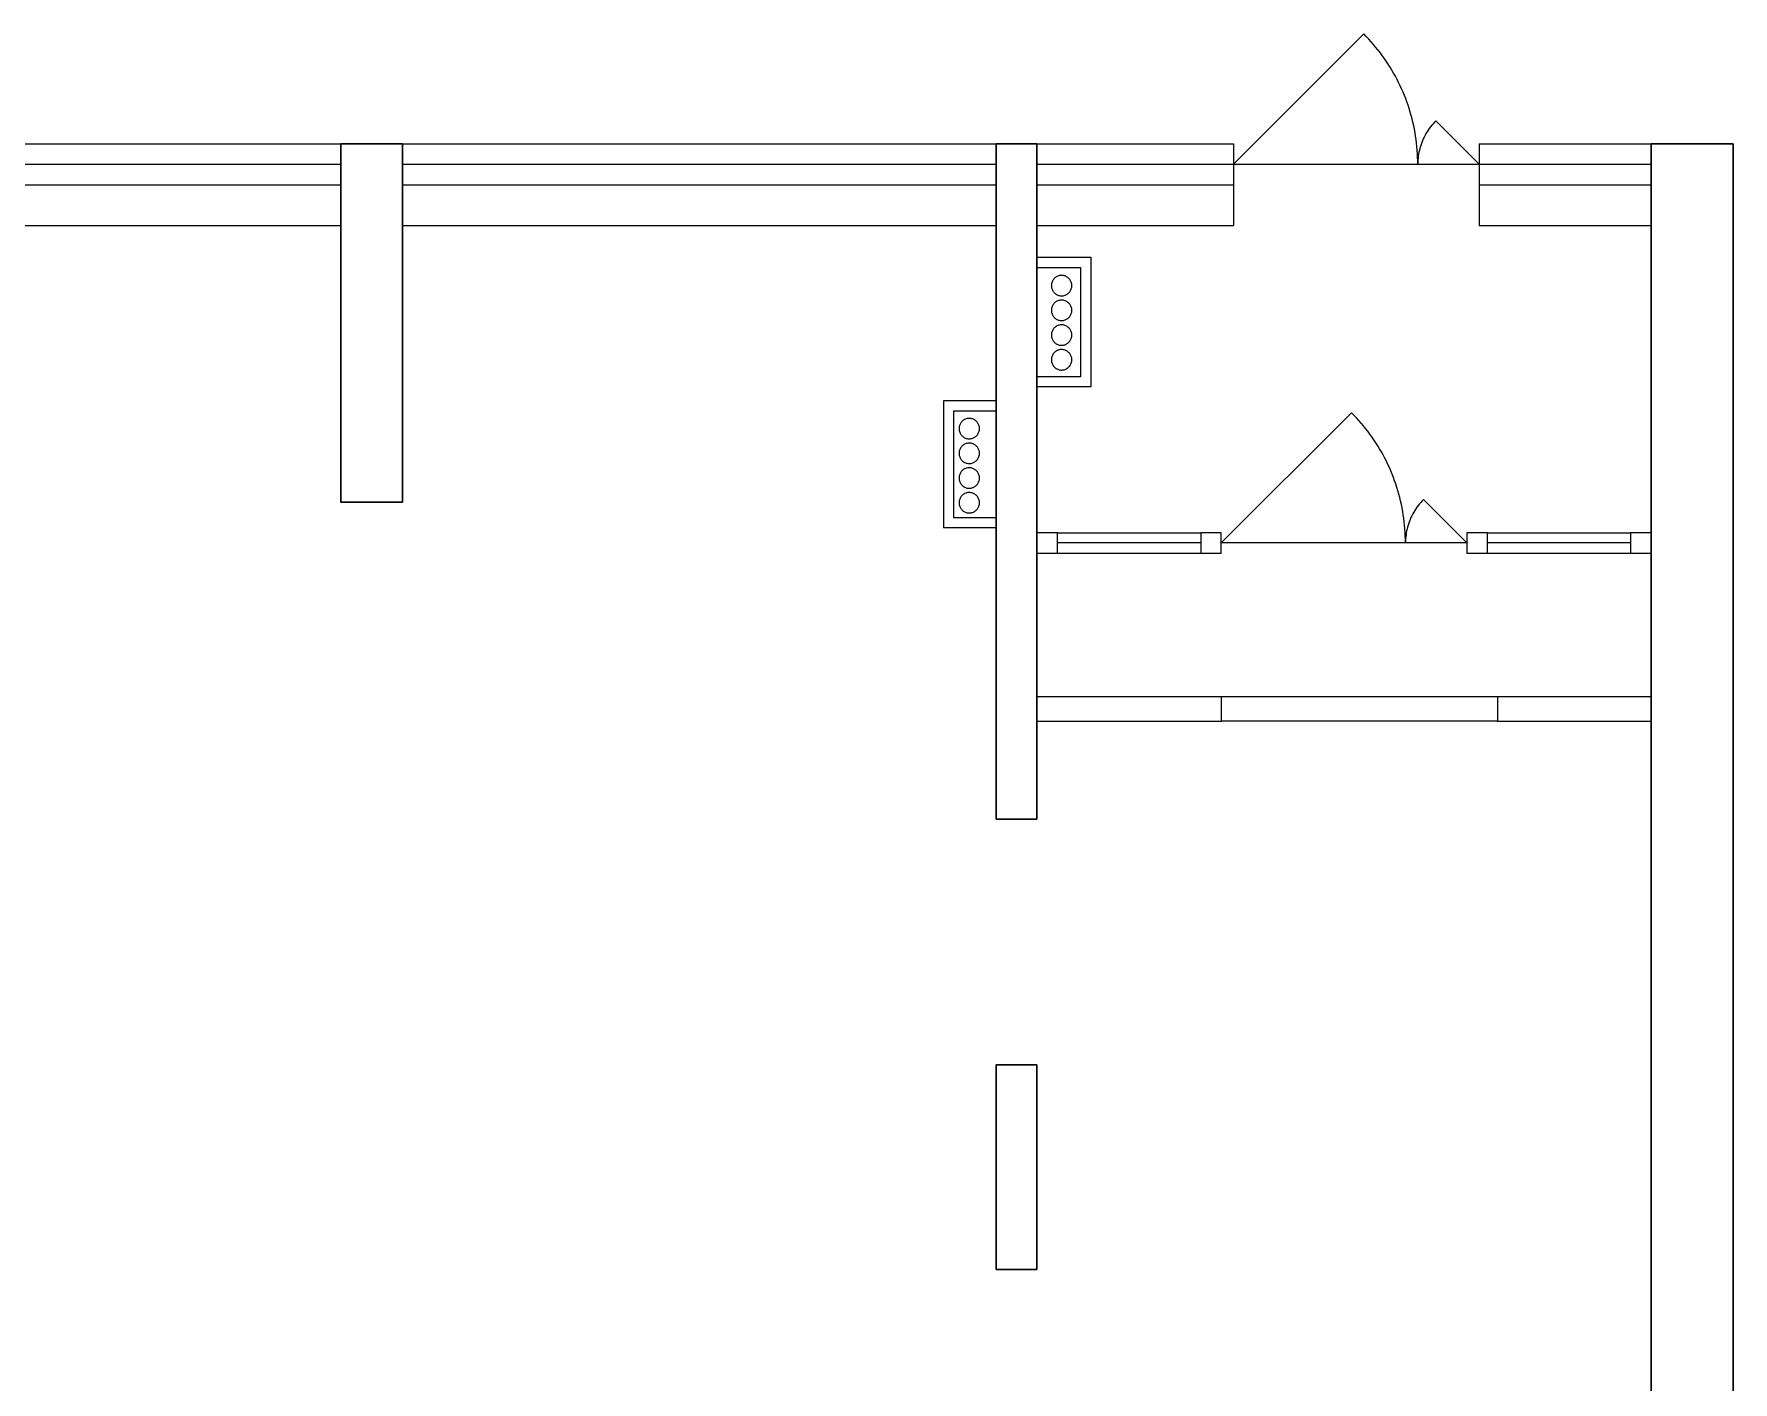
# Model space of a CAD drawing. Header units: metres. Extents: x 5 to 22.1, y 4.6 to 26.2.
# Drawn here: x 13.79 to 22.09, y 19.58 to 26.17 of the extents above; entities that cross this region are included whole.
import ezdxf

# ---------------------------------------------------------------- set-up
doc = ezdxf.new("R2010")
doc.units = ezdxf.units.M
doc.header["$MEASUREMENT"] = 0
doc.linetypes.add('DGN Style 3', pattern=[10.117817, 7.227012, -2.890805])

msp = doc.modelspace()

# ---------------------------------------------------------------- linework, layer by layer
at = {"linetype": 'Continuous', "lineweight": 0}
for p, q in [((19.6516, 25.5322), (20.288, 26.1686)), ((20.3001, 26.1563), (20.288, 26.1686)), ((20.3119, 26.1438), (20.3001, 26.1563)), ((20.3235, 26.131), (20.3119, 26.1438)), ((20.3349, 26.118), (20.3235, 26.131)), ((20.3459, 26.1048), (20.3349, 26.118)), ((20.3568, 26.0914), (20.3459, 26.1048)), ((20.3674, 26.0778), (20.3568, 26.0914)), ((20.3777, 26.064), (20.3674, 26.0778)), ((20.3877, 26.05), (20.3777, 26.064)), ((20.3975, 26.0358), (20.3877, 26.05)), ((20.407, 26.0214), (20.3975, 26.0358)), ((20.4163, 26.0069), (20.407, 26.0214)), ((20.4252, 25.9921), (20.4163, 26.0069)), ((20.4339, 25.9772), (20.4252, 25.9921)), ((20.4423, 25.9622), (20.4339, 25.9772)), ((20.4504, 25.9469), (20.4423, 25.9622)), ((20.4582, 25.9316), (20.4504, 25.9469)), ((20.4657, 25.916), (20.4582, 25.9316)), ((20.4729, 25.9004), (20.4657, 25.916)), ((20.4798, 25.8846), (20.4729, 25.9004)), ((20.4864, 25.8687), (20.4798, 25.8846)), ((20.4927, 25.8526), (20.4864, 25.8687)), ((20.4986, 25.8364), (20.4927, 25.8526)), ((20.5043, 25.8202), (20.4986, 25.8364)), ((20.5097, 25.8038), (20.5043, 25.8202)), ((20.5147, 25.7873), (20.5097, 25.8038)), ((20.5194, 25.7707), (20.5147, 25.7873)), ((20.5238, 25.754), (20.5194, 25.7707)), ((20.5279, 25.7373), (20.5238, 25.754)), ((20.5317, 25.7205), (20.5279, 25.7373)), ((20.6261, 25.73), (20.6197, 25.7225)), ((20.6327, 25.7373), (20.6261, 25.73)), ((20.6395, 25.7444), (20.6327, 25.7373)), ((20.6395, 25.7444), (20.8516, 25.5322)), ((20.5351, 25.7036), (20.5317, 25.7205)), ((20.5383, 25.6866), (20.5351, 25.7036)), ((20.5411, 25.6696), (20.5383, 25.6866)), ((20.5435, 25.6525), (20.5411, 25.6696)), ((20.5457, 25.6354), (20.5435, 25.6525)), ((20.5744, 25.647), (20.5708, 25.6379)), ((20.5784, 25.656), (20.5744, 25.647)), ((20.5825, 25.6649), (20.5784, 25.656)), ((20.587, 25.6736), (20.5825, 25.6649)), ((20.5918, 25.6822), (20.587, 25.6736)), ((20.5968, 25.6906), (20.5918, 25.6822)), ((20.6022, 25.6989), (20.5968, 25.6906)), ((20.6078, 25.707), (20.6022, 25.6989)), ((20.6136, 25.7148), (20.6078, 25.707)), ((20.6197, 25.7225), (20.6136, 25.7148)), ((20.5475, 25.6183), (20.5457, 25.6354)), ((20.549, 25.6011), (20.5475, 25.6183)), ((20.5501, 25.5839), (20.549, 25.6011)), ((20.5509, 25.5667), (20.5501, 25.5839)), ((20.5514, 25.5495), (20.5509, 25.5667)), ((20.5542, 25.5714), (20.5531, 25.5616)), ((20.5556, 25.5811), (20.5542, 25.5714)), ((20.5574, 25.5907), (20.5556, 25.5811)), ((20.5594, 25.6003), (20.5574, 25.5907)), ((20.5618, 25.6099), (20.5594, 25.6003)), ((20.5645, 25.6193), (20.5618, 25.6099)), ((20.5675, 25.6287), (20.5645, 25.6193)), ((20.5708, 25.6379), (20.5675, 25.6287)), ((12.2916, 25.5322), (15.2916, 25.5322)), ((15.5916, 25.5322), (18.4916, 25.5322)), ((18.6916, 25.5322), (19.6516, 25.5322)), ((19.6516, 25.5322), (20.8516, 25.5322)), ((20.5516, 25.5322), (20.5514, 25.5495)), ((20.5518, 25.542), (20.5516, 25.5322)), ((20.5523, 25.5518), (20.5518, 25.542)), ((20.5531, 25.5616), (20.5523, 25.5518)), ((20.8516, 25.5322), (21.6916, 25.5322)), ((12.2916, 25.4322), (15.2916, 25.4322)), ((15.5916, 25.4322), (18.4916, 25.4322)), ((18.6916, 25.4322), (19.6516, 25.4322)), ((20.8516, 25.4322), (21.6916, 25.4322)), ((18.6916, 25.0284), (18.9041, 25.0284)), ((18.9041, 25.0284), (18.9041, 24.4943)), ((18.9041, 24.4943), (18.6916, 24.4943)), ((18.4916, 24.3265), (18.2845, 24.3265)), ((18.2845, 24.3265), (18.2845, 23.8073)), ((19.5916, 23.6822), (20.228, 24.3186)), ((20.2401, 24.3063), (20.228, 24.3186)), ((20.2519, 24.2938), (20.2401, 24.3063)), ((20.2635, 24.281), (20.2519, 24.2938)), ((20.2749, 24.268), (20.2635, 24.281)), ((20.2859, 24.2548), (20.2749, 24.268)), ((20.2968, 24.2414), (20.2859, 24.2548)), ((20.3074, 24.2278), (20.2968, 24.2414)), ((20.3177, 24.214), (20.3074, 24.2278)), ((20.3277, 24.2), (20.3177, 24.214)), ((20.3375, 24.1858), (20.3277, 24.2)), ((20.347, 24.1714), (20.3375, 24.1858)), ((20.3563, 24.1569), (20.347, 24.1714)), ((20.3652, 24.1421), (20.3563, 24.1569)), ((20.3739, 24.1272), (20.3652, 24.1421)), ((20.3823, 24.1122), (20.3739, 24.1272)), ((20.3904, 24.0969), (20.3823, 24.1122)), ((20.3982, 24.0816), (20.3904, 24.0969)), ((20.4057, 24.066), (20.3982, 24.0816)), ((20.4129, 24.0504), (20.4057, 24.066)), ((20.4198, 24.0346), (20.4129, 24.0504)), ((20.4264, 24.0187), (20.4198, 24.0346)), ((20.4327, 24.0026), (20.4264, 24.0187)), ((20.4386, 23.9864), (20.4327, 24.0026)), ((20.4443, 23.9702), (20.4386, 23.9864)), ((20.4497, 23.9538), (20.4443, 23.9702)), ((20.4547, 23.9373), (20.4497, 23.9538)), ((20.4594, 23.9207), (20.4547, 23.9373)), ((20.4638, 23.904), (20.4594, 23.9207)), ((20.4679, 23.8873), (20.4638, 23.904)), ((20.4717, 23.8705), (20.4679, 23.8873)), ((20.4751, 23.8536), (20.4717, 23.8705)), ((20.4783, 23.8366), (20.4751, 23.8536)), ((20.4811, 23.8196), (20.4783, 23.8366)), ((20.4835, 23.8025), (20.4811, 23.8196)), ((20.527, 23.8236), (20.5225, 23.8149)), ((20.5318, 23.8322), (20.527, 23.8236)), ((20.5368, 23.8406), (20.5318, 23.8322)), ((20.5422, 23.8489), (20.5368, 23.8406)), ((20.5478, 23.857), (20.5422, 23.8489)), ((20.5536, 23.8648), (20.5478, 23.857)), ((20.5597, 23.8725), (20.5536, 23.8648)), ((20.5661, 23.88), (20.5597, 23.8725)), ((20.5727, 23.8873), (20.5661, 23.88)), ((20.5795, 23.8944), (20.5727, 23.8873)), ((20.5795, 23.8944), (20.7916, 23.6822)), ((18.2845, 23.8073), (18.4916, 23.8073)), ((20.4857, 23.7854), (20.4835, 23.8025)), ((20.4875, 23.7683), (20.4857, 23.7854)), ((20.489, 23.7511), (20.4875, 23.7683)), ((20.4901, 23.7339), (20.489, 23.7511)), ((20.4974, 23.7407), (20.4956, 23.7311)), ((20.4994, 23.7503), (20.4974, 23.7407)), ((20.5018, 23.7599), (20.4994, 23.7503)), ((20.5045, 23.7693), (20.5018, 23.7599)), ((20.5075, 23.7787), (20.5045, 23.7693)), ((20.5108, 23.7879), (20.5075, 23.7787)), ((20.5144, 23.797), (20.5108, 23.7879)), ((20.5184, 23.806), (20.5144, 23.797)), ((20.5225, 23.8149), (20.5184, 23.806)), ((18.7916, 23.7322), (19.4916, 23.7322)), ((19.4916, 23.6822), (18.7916, 23.6822)), ((20.7916, 23.6822), (19.5916, 23.6822)), ((20.4909, 23.7167), (20.4901, 23.7339)), ((20.4914, 23.6995), (20.4909, 23.7167)), ((20.4916, 23.6822), (20.4914, 23.6995)), ((20.4918, 23.692), (20.4916, 23.6822)), ((20.4923, 23.7018), (20.4918, 23.692)), ((20.4931, 23.7116), (20.4923, 23.7018)), ((20.4942, 23.7214), (20.4931, 23.7116)), ((20.4956, 23.7311), (20.4942, 23.7214)), ((20.8916, 23.7322), (21.5916, 23.7322)), ((21.5916, 23.6822), (20.8916, 23.6822)), ((18.7916, 23.6322), (19.4916, 23.6322)), ((20.8916, 23.6322), (21.5916, 23.6322))]:
    msp.add_line(p, q, dxfattribs=at)
at = {"linetype": 'Continuous', "lineweight": 13}
for p, q in [((12.2916, 25.6322), (15.2916, 25.6322)), ((15.5916, 25.6322), (18.4916, 25.6322)), ((18.6916, 25.6322), (19.6516, 25.6322)), ((19.6516, 25.6322), (19.6516, 25.2322)), ((20.8516, 25.6322), (20.8516, 25.2322)), ((20.8516, 25.6322), (21.6916, 25.6322)), ((12.2916, 25.2322), (15.2916, 25.2322)), ((15.5916, 25.2322), (18.4916, 25.2322)), ((18.6916, 25.2322), (19.6516, 25.2322)), ((20.8516, 25.2322), (21.6916, 25.2322)), ((18.6916, 25.0784), (18.9541, 25.0784)), ((18.9541, 25.0784), (18.9541, 24.4443)), ((18.7856, 24.982), (18.7823, 24.9797)), ((18.7892, 24.984), (18.7856, 24.982)), ((18.7929, 24.9856), (18.7892, 24.984)), ((18.7968, 24.987), (18.7929, 24.9856)), ((18.8007, 24.9881), (18.7968, 24.987)), ((18.8047, 24.9888), (18.8007, 24.9881)), ((18.8088, 24.9893), (18.8047, 24.9888)), ((18.8128, 24.9893), (18.8088, 24.9893)), ((18.8169, 24.9891), (18.8128, 24.9893)), ((18.8209, 24.9885), (18.8169, 24.9891)), ((18.8249, 24.9876), (18.8209, 24.9885)), ((18.8288, 24.9864), (18.8249, 24.9876)), ((18.8326, 24.9848), (18.8288, 24.9864)), ((18.8362, 24.983), (18.8326, 24.9848)), ((18.8397, 24.9809), (18.8362, 24.983)), ((18.7622, 24.9455), (18.7619, 24.9414)), ((18.7619, 24.9414), (18.7619, 24.9373)), ((18.7619, 24.9373), (18.7622, 24.9333)), ((18.7628, 24.9495), (18.7622, 24.9455)), ((18.7622, 24.9333), (18.7628, 24.9292)), ((18.7638, 24.9534), (18.7628, 24.9495)), ((18.7628, 24.9292), (18.7638, 24.9253)), ((18.7651, 24.9573), (18.7638, 24.9534)), ((18.7638, 24.9253), (18.7651, 24.9214)), ((18.7668, 24.961), (18.7651, 24.9573)), ((18.7651, 24.9214), (18.7668, 24.9177)), ((18.7687, 24.9646), (18.7668, 24.961)), ((18.7668, 24.9177), (18.7687, 24.9141)), ((18.7709, 24.9681), (18.7687, 24.9646)), ((18.7687, 24.9141), (18.7709, 24.9106)), ((18.7734, 24.9713), (18.7709, 24.9681)), ((18.7709, 24.9106), (18.7734, 24.9074)), ((18.7761, 24.9743), (18.7734, 24.9713)), ((18.7734, 24.9074), (18.7761, 24.9044)), ((18.7791, 24.9771), (18.7761, 24.9743)), ((18.7761, 24.9044), (18.7791, 24.9016)), ((18.7823, 24.9797), (18.7791, 24.9771)), ((18.7791, 24.9016), (18.7823, 24.899)), ((18.7823, 24.899), (18.7856, 24.8968)), ((18.843, 24.9784), (18.8397, 24.9809)), ((18.8397, 24.8979), (18.843, 24.9003)), ((18.8461, 24.9758), (18.843, 24.9784)), ((18.843, 24.9003), (18.8461, 24.9029)), ((18.8489, 24.9729), (18.8461, 24.9758)), ((18.8461, 24.9029), (18.8489, 24.9058)), ((18.8515, 24.9697), (18.8489, 24.9729)), ((18.8489, 24.9058), (18.8515, 24.909)), ((18.8539, 24.9664), (18.8515, 24.9697)), ((18.8515, 24.909), (18.8539, 24.9123)), ((18.8559, 24.9629), (18.8539, 24.9664)), ((18.8539, 24.9123), (18.8559, 24.9158)), ((18.8577, 24.9592), (18.8559, 24.9629)), ((18.8559, 24.9158), (18.8577, 24.9195)), ((18.8592, 24.9554), (18.8577, 24.9592)), ((18.8577, 24.9195), (18.8592, 24.9233)), ((18.8603, 24.9515), (18.8592, 24.9554)), ((18.8592, 24.9233), (18.8603, 24.9272)), ((18.8611, 24.9475), (18.8603, 24.9515)), ((18.8603, 24.9272), (18.8611, 24.9312)), ((18.8616, 24.9434), (18.8611, 24.9475)), ((18.8611, 24.9312), (18.8616, 24.9353)), ((18.8618, 24.9394), (18.8616, 24.9434)), ((18.8616, 24.9353), (18.8618, 24.9394)), ((18.7622, 24.8246), (18.7619, 24.8206)), ((18.7619, 24.8206), (18.7619, 24.8165)), ((18.7619, 24.8165), (18.7622, 24.8124)), ((18.7628, 24.8287), (18.7622, 24.8246)), ((18.7638, 24.8326), (18.7628, 24.8287)), ((18.7651, 24.8365), (18.7638, 24.8326)), ((18.7668, 24.8402), (18.7651, 24.8365)), ((18.7687, 24.8438), (18.7668, 24.8402)), ((18.7709, 24.8473), (18.7687, 24.8438)), ((18.7734, 24.8505), (18.7709, 24.8473)), ((18.7761, 24.8535), (18.7734, 24.8505)), ((18.7791, 24.8563), (18.7761, 24.8535)), ((18.7823, 24.8589), (18.7791, 24.8563)), ((18.7856, 24.8611), (18.7823, 24.8589)), ((18.7856, 24.8968), (18.7892, 24.8948)), ((18.7892, 24.8631), (18.7856, 24.8611)), ((18.7892, 24.8948), (18.7929, 24.8931)), ((18.7929, 24.8648), (18.7892, 24.8631)), ((18.7929, 24.8931), (18.7968, 24.8917)), ((18.7968, 24.8662), (18.7929, 24.8648)), ((18.7968, 24.8917), (18.8007, 24.8906)), ((18.8007, 24.8673), (18.7968, 24.8662)), ((18.8007, 24.8906), (18.8047, 24.8899)), ((18.8047, 24.868), (18.8007, 24.8673)), ((18.8047, 24.8899), (18.8088, 24.8894)), ((18.8088, 24.8684), (18.8047, 24.868)), ((18.8088, 24.8894), (18.8128, 24.8894)), ((18.8128, 24.8685), (18.8088, 24.8684)), ((18.8128, 24.8894), (18.8169, 24.8896)), ((18.8169, 24.8683), (18.8128, 24.8685)), ((18.8169, 24.8896), (18.8209, 24.8902)), ((18.8209, 24.8677), (18.8169, 24.8683)), ((18.8209, 24.8902), (18.8249, 24.8911)), ((18.8249, 24.8668), (18.8209, 24.8677)), ((18.8249, 24.8911), (18.8288, 24.8923)), ((18.8288, 24.8656), (18.8249, 24.8668)), ((18.8288, 24.8923), (18.8326, 24.8939)), ((18.8326, 24.864), (18.8288, 24.8656)), ((18.8326, 24.8939), (18.8362, 24.8957)), ((18.8362, 24.8622), (18.8326, 24.864)), ((18.8362, 24.8957), (18.8397, 24.8979)), ((18.8397, 24.86), (18.8362, 24.8622)), ((18.843, 24.8576), (18.8397, 24.86)), ((18.8461, 24.855), (18.843, 24.8576)), ((18.8489, 24.852), (18.8461, 24.855)), ((18.8515, 24.8489), (18.8489, 24.852)), ((18.8539, 24.8456), (18.8515, 24.8489)), ((18.8559, 24.842), (18.8539, 24.8456)), ((18.8577, 24.8384), (18.8559, 24.842)), ((18.8592, 24.8346), (18.8577, 24.8384)), ((18.8603, 24.8307), (18.8592, 24.8346)), ((18.8611, 24.8267), (18.8603, 24.8307)), ((18.8616, 24.8226), (18.8611, 24.8267)), ((18.8618, 24.8185), (18.8616, 24.8226)), ((18.8616, 24.8145), (18.8618, 24.8185)), ((18.7622, 24.8124), (18.7628, 24.8084)), ((18.7628, 24.8084), (18.7638, 24.8044)), ((18.7638, 24.8044), (18.7651, 24.8006)), ((18.7651, 24.8006), (18.7668, 24.7968)), ((18.7668, 24.7968), (18.7687, 24.7932)), ((18.7687, 24.7932), (18.7709, 24.7898)), ((18.7709, 24.7898), (18.7734, 24.7866)), ((18.7734, 24.7866), (18.7761, 24.7835)), ((18.7761, 24.7327), (18.7734, 24.7297)), ((18.7761, 24.7835), (18.7791, 24.7807)), ((18.7791, 24.7355), (18.7761, 24.7327)), ((18.7791, 24.7807), (18.7823, 24.7782)), ((18.7823, 24.738), (18.7791, 24.7355)), ((18.7823, 24.7782), (18.7856, 24.7759)), ((18.7856, 24.7403), (18.7823, 24.738)), ((18.7856, 24.7759), (18.7892, 24.7739)), ((18.7892, 24.7423), (18.7856, 24.7403)), ((18.7892, 24.7739), (18.7929, 24.7722)), ((18.7929, 24.744), (18.7892, 24.7423)), ((18.7929, 24.7722), (18.7968, 24.7709)), ((18.7968, 24.7454), (18.7929, 24.744)), ((18.7968, 24.7709), (18.8007, 24.7698)), ((18.8007, 24.7465), (18.7968, 24.7454)), ((18.8007, 24.7698), (18.8047, 24.769)), ((18.8047, 24.7472), (18.8007, 24.7465)), ((18.8047, 24.769), (18.8088, 24.7686)), ((18.8088, 24.7476), (18.8047, 24.7472)), ((18.8088, 24.7686), (18.8128, 24.7685)), ((18.8128, 24.7477), (18.8088, 24.7476)), ((18.8128, 24.7685), (18.8169, 24.7688)), ((18.8169, 24.7475), (18.8128, 24.7477)), ((18.8169, 24.7688), (18.8209, 24.7694)), ((18.8209, 24.7469), (18.8169, 24.7475)), ((18.8209, 24.7694), (18.8249, 24.7703)), ((18.8249, 24.746), (18.8209, 24.7469)), ((18.8249, 24.7703), (18.8288, 24.7715)), ((18.8288, 24.7447), (18.8249, 24.746)), ((18.8288, 24.7715), (18.8326, 24.7731)), ((18.8326, 24.7432), (18.8288, 24.7447)), ((18.8326, 24.7731), (18.8362, 24.7749)), ((18.8362, 24.7413), (18.8326, 24.7432)), ((18.8362, 24.7749), (18.8397, 24.777)), ((18.8397, 24.7392), (18.8362, 24.7413)), ((18.8397, 24.777), (18.843, 24.7794)), ((18.843, 24.7368), (18.8397, 24.7392)), ((18.843, 24.7794), (18.8461, 24.7821)), ((18.8461, 24.7341), (18.843, 24.7368)), ((18.8461, 24.7821), (18.8489, 24.785)), ((18.8489, 24.7312), (18.8461, 24.7341)), ((18.8489, 24.785), (18.8515, 24.7882)), ((18.8515, 24.7882), (18.8539, 24.7915)), ((18.8539, 24.7915), (18.8559, 24.795)), ((18.8559, 24.795), (18.8577, 24.7987)), ((18.8577, 24.7987), (18.8592, 24.8025)), ((18.8592, 24.8025), (18.8603, 24.8064)), ((18.8603, 24.8064), (18.8611, 24.8104)), ((18.8611, 24.8104), (18.8616, 24.8145)), ((18.7622, 24.7038), (18.7619, 24.6998)), ((18.7619, 24.6998), (18.7619, 24.6957)), ((18.7619, 24.6957), (18.7622, 24.6916)), ((18.7628, 24.7078), (18.7622, 24.7038)), ((18.7622, 24.6916), (18.7628, 24.6876)), ((18.7638, 24.7118), (18.7628, 24.7078)), ((18.7628, 24.6876), (18.7638, 24.6836)), ((18.7651, 24.7157), (18.7638, 24.7118)), ((18.7638, 24.6836), (18.7651, 24.6798)), ((18.7668, 24.7194), (18.7651, 24.7157)), ((18.7651, 24.6798), (18.7668, 24.676)), ((18.7687, 24.723), (18.7668, 24.7194)), ((18.7668, 24.676), (18.7687, 24.6724)), ((18.7709, 24.7264), (18.7687, 24.723)), ((18.7687, 24.6724), (18.7709, 24.669)), ((18.7734, 24.7297), (18.7709, 24.7264)), ((18.7709, 24.669), (18.7734, 24.6657)), ((18.7734, 24.6657), (18.7761, 24.6627)), ((18.7761, 24.6627), (18.7791, 24.6599)), ((18.7791, 24.6599), (18.7823, 24.6574)), ((18.7823, 24.6574), (18.7856, 24.6551)), ((18.7856, 24.6551), (18.7892, 24.6531)), ((18.7892, 24.6531), (18.7929, 24.6514)), ((18.7929, 24.6514), (18.7968, 24.65)), ((18.7968, 24.65), (18.8007, 24.649)), ((18.8249, 24.6495), (18.8288, 24.6507)), ((18.8288, 24.6507), (18.8326, 24.6522)), ((18.8326, 24.6522), (18.8362, 24.6541)), ((18.8362, 24.6541), (18.8397, 24.6562)), ((18.8397, 24.6562), (18.843, 24.6586)), ((18.843, 24.6586), (18.8461, 24.6613)), ((18.8461, 24.6613), (18.8489, 24.6642)), ((18.8515, 24.7281), (18.8489, 24.7312)), ((18.8489, 24.6642), (18.8515, 24.6673)), ((18.8539, 24.7247), (18.8515, 24.7281)), ((18.8515, 24.6673), (18.8539, 24.6707)), ((18.8559, 24.7212), (18.8539, 24.7247)), ((18.8539, 24.6707), (18.8559, 24.6742)), ((18.8577, 24.7176), (18.8559, 24.7212)), ((18.8559, 24.6742), (18.8577, 24.6779)), ((18.8592, 24.7137), (18.8577, 24.7176)), ((18.8577, 24.6779), (18.8592, 24.6817)), ((18.8603, 24.7098), (18.8592, 24.7137)), ((18.8592, 24.6817), (18.8603, 24.6856)), ((18.8611, 24.7058), (18.8603, 24.7098)), ((18.8603, 24.6856), (18.8611, 24.6896)), ((18.8616, 24.7018), (18.8611, 24.7058)), ((18.8611, 24.6896), (18.8616, 24.6936)), ((18.8618, 24.6977), (18.8616, 24.7018)), ((18.8616, 24.6936), (18.8618, 24.6977)), ((18.7622, 24.583), (18.7619, 24.5789)), ((18.7619, 24.5789), (18.7619, 24.5749)), ((18.7619, 24.5749), (18.7622, 24.5708)), ((18.7628, 24.587), (18.7622, 24.583)), ((18.7622, 24.5708), (18.7628, 24.5668)), ((18.7638, 24.591), (18.7628, 24.587)), ((18.7628, 24.5668), (18.7638, 24.5628)), ((18.7651, 24.5948), (18.7638, 24.591)), ((18.7668, 24.5986), (18.7651, 24.5948)), ((18.7687, 24.6022), (18.7668, 24.5986)), ((18.7709, 24.6056), (18.7687, 24.6022)), ((18.7734, 24.6089), (18.7709, 24.6056)), ((18.7761, 24.6119), (18.7734, 24.6089)), ((18.7791, 24.6147), (18.7761, 24.6119)), ((18.7823, 24.6172), (18.7791, 24.6147)), ((18.7856, 24.6195), (18.7823, 24.6172)), ((18.7892, 24.6215), (18.7856, 24.6195)), ((18.7929, 24.6232), (18.7892, 24.6215)), ((18.7968, 24.6246), (18.7929, 24.6232)), ((18.8007, 24.6256), (18.7968, 24.6246)), ((18.8007, 24.649), (18.8047, 24.6482)), ((18.8047, 24.6264), (18.8007, 24.6256)), ((18.8047, 24.6482), (18.8088, 24.6478)), ((18.8088, 24.6268), (18.8047, 24.6264)), ((18.8088, 24.6478), (18.8128, 24.6477)), ((18.8128, 24.6269), (18.8088, 24.6268)), ((18.8128, 24.6477), (18.8169, 24.648)), ((18.8169, 24.6266), (18.8128, 24.6269)), ((18.8169, 24.648), (18.8209, 24.6486)), ((18.8209, 24.6261), (18.8169, 24.6266)), ((18.8209, 24.6486), (18.8249, 24.6495)), ((18.8249, 24.6251), (18.8209, 24.6261)), ((18.8288, 24.6239), (18.8249, 24.6251)), ((18.8326, 24.6224), (18.8288, 24.6239)), ((18.8362, 24.6205), (18.8326, 24.6224)), ((18.8397, 24.6184), (18.8362, 24.6205)), ((18.843, 24.616), (18.8397, 24.6184)), ((18.8461, 24.6133), (18.843, 24.616)), ((18.8489, 24.6104), (18.8461, 24.6133)), ((18.8515, 24.6073), (18.8489, 24.6104)), ((18.8539, 24.6039), (18.8515, 24.6073)), ((18.8559, 24.6004), (18.8539, 24.6039)), ((18.8577, 24.5967), (18.8559, 24.6004)), ((18.8592, 24.5929), (18.8577, 24.5967)), ((18.8603, 24.589), (18.8592, 24.5929)), ((18.8611, 24.585), (18.8603, 24.589)), ((18.8603, 24.5648), (18.8611, 24.5688)), ((18.8616, 24.581), (18.8611, 24.585)), ((18.8611, 24.5688), (18.8616, 24.5728)), ((18.8618, 24.5769), (18.8616, 24.581)), ((18.8616, 24.5728), (18.8618, 24.5769)), ((18.7638, 24.5628), (18.7651, 24.5589)), ((18.7651, 24.5589), (18.7668, 24.5552)), ((18.7668, 24.5552), (18.7687, 24.5516)), ((18.7687, 24.5516), (18.7709, 24.5482)), ((18.7709, 24.5482), (18.7734, 24.5449)), ((18.7734, 24.5449), (18.7761, 24.5419)), ((18.7761, 24.5419), (18.7791, 24.5391)), ((18.7791, 24.5391), (18.7823, 24.5366)), ((18.7823, 24.5366), (18.7856, 24.5343)), ((18.7856, 24.5343), (18.7892, 24.5323)), ((18.7892, 24.5323), (18.7929, 24.5306)), ((18.7929, 24.5306), (18.7968, 24.5292)), ((18.7968, 24.5292), (18.8007, 24.5281)), ((18.8007, 24.5281), (18.8047, 24.5274)), ((18.8047, 24.5274), (18.8088, 24.527)), ((18.8088, 24.527), (18.8128, 24.5269)), ((18.8128, 24.5269), (18.8169, 24.5272)), ((18.8169, 24.5272), (18.8209, 24.5277)), ((18.8209, 24.5277), (18.8249, 24.5286)), ((18.8249, 24.5286), (18.8288, 24.5299)), ((18.8288, 24.5299), (18.8326, 24.5314)), ((18.8326, 24.5314), (18.8362, 24.5333)), ((18.8362, 24.5333), (18.8397, 24.5354)), ((18.8397, 24.5354), (18.843, 24.5378)), ((18.843, 24.5378), (18.8461, 24.5405)), ((18.8461, 24.5405), (18.8489, 24.5434)), ((18.8489, 24.5434), (18.8515, 24.5465)), ((18.8515, 24.5465), (18.8539, 24.5499)), ((18.8539, 24.5499), (18.8559, 24.5534)), ((18.8559, 24.5534), (18.8577, 24.5571)), ((18.8577, 24.5571), (18.8592, 24.5609)), ((18.8592, 24.5609), (18.8603, 24.5648)), ((18.9541, 24.4443), (18.6916, 24.4443)), ((18.4916, 24.3765), (18.2345, 24.3765)), ((18.2345, 24.3765), (18.2345, 23.7573)), ((18.311, 24.247), (18.3107, 24.243)), ((18.3107, 24.243), (18.3107, 24.2389)), ((18.3107, 24.2389), (18.311, 24.2348)), ((18.3117, 24.251), (18.311, 24.247)), ((18.311, 24.2348), (18.3117, 24.2308)), ((18.3126, 24.255), (18.3117, 24.251)), ((18.314, 24.2589), (18.3126, 24.255)), ((18.3156, 24.2626), (18.314, 24.2589)), ((18.3175, 24.2662), (18.3156, 24.2626)), ((18.3197, 24.2696), (18.3175, 24.2662)), ((18.3222, 24.2729), (18.3197, 24.2696)), ((18.3249, 24.2759), (18.3222, 24.2729)), ((18.3279, 24.2787), (18.3249, 24.2759)), ((18.3311, 24.2812), (18.3279, 24.2787)), ((18.3345, 24.2835), (18.3311, 24.2812)), ((18.338, 24.2855), (18.3345, 24.2835)), ((18.3417, 24.2872), (18.338, 24.2855)), ((18.3456, 24.2886), (18.3417, 24.2872)), ((18.3495, 24.2897), (18.3456, 24.2886)), ((18.3535, 24.2904), (18.3495, 24.2897)), ((18.3576, 24.2908), (18.3535, 24.2904)), ((18.3616, 24.2909), (18.3576, 24.2908)), ((18.3657, 24.2907), (18.3616, 24.2909)), ((18.3697, 24.2901), (18.3657, 24.2907)), ((18.3737, 24.2892), (18.3697, 24.2901)), ((18.3776, 24.2879), (18.3737, 24.2892)), ((18.3814, 24.2864), (18.3776, 24.2879)), ((18.385, 24.2846), (18.3814, 24.2864)), ((18.3885, 24.2824), (18.385, 24.2846)), ((18.3918, 24.28), (18.3885, 24.2824)), ((18.3949, 24.2773), (18.3918, 24.28)), ((18.3977, 24.2744), (18.3949, 24.2773)), ((18.4003, 24.2713), (18.3977, 24.2744)), ((18.4027, 24.268), (18.4003, 24.2713)), ((18.4047, 24.2644), (18.4027, 24.268)), ((18.4065, 24.2608), (18.4047, 24.2644)), ((18.408, 24.257), (18.4065, 24.2608)), ((18.4091, 24.253), (18.408, 24.257)), ((18.41, 24.249), (18.4091, 24.253)), ((18.4105, 24.245), (18.41, 24.249)), ((18.41, 24.2328), (18.4105, 24.2368)), ((18.4106, 24.2409), (18.4105, 24.245)), ((18.4105, 24.2368), (18.4106, 24.2409)), ((18.3117, 24.2308), (18.3126, 24.2268)), ((18.3126, 24.2268), (18.314, 24.223)), ((18.314, 24.223), (18.3156, 24.2192)), ((18.3156, 24.2192), (18.3175, 24.2156)), ((18.3175, 24.2156), (18.3197, 24.2122)), ((18.3197, 24.2122), (18.3222, 24.209)), ((18.3222, 24.1521), (18.3197, 24.1488)), ((18.3222, 24.209), (18.3249, 24.2059)), ((18.3249, 24.1551), (18.3222, 24.1521)), ((18.3249, 24.2059), (18.3279, 24.2031)), ((18.3279, 24.1579), (18.3249, 24.1551)), ((18.3279, 24.2031), (18.3311, 24.2006)), ((18.3311, 24.1604), (18.3279, 24.1579)), ((18.3311, 24.2006), (18.3345, 24.1983)), ((18.3345, 24.1627), (18.3311, 24.1604)), ((18.3345, 24.1983), (18.338, 24.1963)), ((18.338, 24.1647), (18.3345, 24.1627)), ((18.338, 24.1963), (18.3417, 24.1946)), ((18.3417, 24.1664), (18.338, 24.1647)), ((18.3417, 24.1946), (18.3456, 24.1932)), ((18.3456, 24.1678), (18.3417, 24.1664)), ((18.3456, 24.1932), (18.3495, 24.1922)), ((18.3495, 24.1688), (18.3456, 24.1678)), ((18.3495, 24.1922), (18.3535, 24.1914)), ((18.3535, 24.1696), (18.3495, 24.1688)), ((18.3535, 24.1914), (18.3576, 24.191)), ((18.3576, 24.17), (18.3535, 24.1696)), ((18.3576, 24.191), (18.3616, 24.1909)), ((18.3616, 24.1701), (18.3576, 24.17)), ((18.3616, 24.1909), (18.3657, 24.1912)), ((18.3657, 24.1698), (18.3616, 24.1701)), ((18.3657, 24.1912), (18.3697, 24.1918)), ((18.3697, 24.1693), (18.3657, 24.1698)), ((18.3697, 24.1918), (18.3737, 24.1927)), ((18.3737, 24.1683), (18.3697, 24.1693)), ((18.3737, 24.1927), (18.3776, 24.1939)), ((18.3776, 24.1671), (18.3737, 24.1683)), ((18.3776, 24.1939), (18.3814, 24.1954)), ((18.3814, 24.1656), (18.3776, 24.1671)), ((18.3814, 24.1954), (18.385, 24.1973)), ((18.385, 24.1637), (18.3814, 24.1656)), ((18.385, 24.1973), (18.3885, 24.1994)), ((18.3885, 24.1616), (18.385, 24.1637)), ((18.3885, 24.1994), (18.3918, 24.2018)), ((18.3918, 24.1592), (18.3885, 24.1616)), ((18.3918, 24.2018), (18.3949, 24.2045)), ((18.3949, 24.1565), (18.3918, 24.1592)), ((18.3949, 24.2045), (18.3977, 24.2074)), ((18.3977, 24.1536), (18.3949, 24.1565)), ((18.3977, 24.2074), (18.4003, 24.2105)), ((18.4003, 24.1505), (18.3977, 24.1536)), ((18.4003, 24.2105), (18.4027, 24.2139)), ((18.4027, 24.2139), (18.4047, 24.2174)), ((18.4047, 24.2174), (18.4065, 24.2211)), ((18.4065, 24.2211), (18.408, 24.2249)), ((18.408, 24.2249), (18.4091, 24.2288)), ((18.4091, 24.2288), (18.41, 24.2328)), ((18.311, 24.1262), (18.3107, 24.1221)), ((18.3107, 24.1221), (18.3107, 24.1181)), ((18.3107, 24.1181), (18.311, 24.114)), ((18.3117, 24.1302), (18.311, 24.1262)), ((18.311, 24.114), (18.3117, 24.11)), ((18.3126, 24.1342), (18.3117, 24.1302)), ((18.3117, 24.11), (18.3126, 24.106)), ((18.314, 24.138), (18.3126, 24.1342)), ((18.3126, 24.106), (18.314, 24.1021)), ((18.3156, 24.1418), (18.314, 24.138)), ((18.314, 24.1021), (18.3156, 24.0984)), ((18.3175, 24.1454), (18.3156, 24.1418)), ((18.3156, 24.0984), (18.3175, 24.0948)), ((18.3197, 24.1488), (18.3175, 24.1454)), ((18.3175, 24.0948), (18.3197, 24.0914)), ((18.3197, 24.0914), (18.3222, 24.0881)), ((18.3222, 24.0881), (18.3249, 24.0851)), ((18.3249, 24.0851), (18.3279, 24.0823)), ((18.3279, 24.0823), (18.3311, 24.0798)), ((18.3311, 24.0798), (18.3345, 24.0775)), ((18.3345, 24.0775), (18.338, 24.0755)), ((18.338, 24.0755), (18.3417, 24.0738)), ((18.3417, 24.0738), (18.3456, 24.0724)), ((18.3456, 24.0724), (18.3495, 24.0714)), ((18.3495, 24.0714), (18.3535, 24.0706)), ((18.3535, 24.0706), (18.3576, 24.0702)), ((18.3576, 24.0702), (18.3616, 24.0701)), ((18.3616, 24.0701), (18.3657, 24.0704)), ((18.3657, 24.0704), (18.3697, 24.0709)), ((18.3697, 24.0709), (18.3737, 24.0718)), ((18.3737, 24.0718), (18.3776, 24.0731)), ((18.3776, 24.0731), (18.3814, 24.0746)), ((18.3814, 24.0746), (18.385, 24.0765)), ((18.385, 24.0765), (18.3885, 24.0786)), ((18.3885, 24.0786), (18.3918, 24.081)), ((18.3918, 24.081), (18.3949, 24.0837)), ((18.3949, 24.0837), (18.3977, 24.0866)), ((18.3977, 24.0866), (18.4003, 24.0897)), ((18.4027, 24.1471), (18.4003, 24.1505)), ((18.4003, 24.0897), (18.4027, 24.0931)), ((18.4047, 24.1436), (18.4027, 24.1471)), ((18.4027, 24.0931), (18.4047, 24.0966)), ((18.4065, 24.1399), (18.4047, 24.1436)), ((18.4047, 24.0966), (18.4065, 24.1003)), ((18.408, 24.1361), (18.4065, 24.1399)), ((18.4065, 24.1003), (18.408, 24.1041)), ((18.4091, 24.1322), (18.408, 24.1361)), ((18.408, 24.1041), (18.4091, 24.108)), ((18.41, 24.1282), (18.4091, 24.1322)), ((18.4091, 24.108), (18.41, 24.112)), ((18.4105, 24.1242), (18.41, 24.1282)), ((18.41, 24.112), (18.4105, 24.116)), ((18.4106, 24.1201), (18.4105, 24.1242)), ((18.4105, 24.116), (18.4106, 24.1201)), ((18.311, 24.0054), (18.3107, 24.0013)), ((18.3107, 24.0013), (18.3107, 23.9972)), ((18.3107, 23.9972), (18.311, 23.9932)), ((18.3117, 24.0094), (18.311, 24.0054)), ((18.311, 23.9932), (18.3117, 23.9891)), ((18.3126, 24.0134), (18.3117, 24.0094)), ((18.3117, 23.9891), (18.3126, 23.9852)), ((18.314, 24.0172), (18.3126, 24.0134)), ((18.3156, 24.021), (18.314, 24.0172)), ((18.3175, 24.0246), (18.3156, 24.021)), ((18.3197, 24.028), (18.3175, 24.0246)), ((18.3222, 24.0312), (18.3197, 24.028)), ((18.3249, 24.0343), (18.3222, 24.0312)), ((18.3279, 24.0371), (18.3249, 24.0343)), ((18.3311, 24.0396), (18.3279, 24.0371)), ((18.3345, 24.0419), (18.3311, 24.0396)), ((18.338, 24.0439), (18.3345, 24.0419)), ((18.3417, 24.0456), (18.338, 24.0439)), ((18.3456, 24.047), (18.3417, 24.0456)), ((18.3495, 24.048), (18.3456, 24.047)), ((18.3535, 24.0488), (18.3495, 24.048)), ((18.3576, 24.0492), (18.3535, 24.0488)), ((18.3616, 24.0493), (18.3576, 24.0492)), ((18.3657, 24.049), (18.3616, 24.0493)), ((18.3697, 24.0484), (18.3657, 24.049)), ((18.3737, 24.0475), (18.3697, 24.0484)), ((18.3776, 24.0463), (18.3737, 24.0475)), ((18.3814, 24.0448), (18.3776, 24.0463)), ((18.385, 24.0429), (18.3814, 24.0448)), ((18.3885, 24.0408), (18.385, 24.0429)), ((18.3918, 24.0384), (18.3885, 24.0408)), ((18.3949, 24.0357), (18.3918, 24.0384)), ((18.3977, 24.0328), (18.3949, 24.0357)), ((18.4003, 24.0296), (18.3977, 24.0328)), ((18.4027, 24.0263), (18.4003, 24.0296)), ((18.4047, 24.0228), (18.4027, 24.0263)), ((18.4065, 24.0191), (18.4047, 24.0228)), ((18.408, 24.0153), (18.4065, 24.0191)), ((18.4091, 24.0114), (18.408, 24.0153)), ((18.408, 23.9832), (18.4091, 23.9872)), ((18.41, 24.0074), (18.4091, 24.0114)), ((18.4091, 23.9872), (18.41, 23.9912)), ((18.4105, 24.0034), (18.41, 24.0074)), ((18.41, 23.9912), (18.4105, 23.9952)), ((18.4106, 23.9993), (18.4105, 24.0034)), ((18.4105, 23.9952), (18.4106, 23.9993)), ((18.3126, 23.9852), (18.314, 23.9813)), ((18.314, 23.9813), (18.3156, 23.9776)), ((18.3156, 23.9776), (18.3175, 23.974)), ((18.3175, 23.9037), (18.3156, 23.9001)), ((18.3175, 23.974), (18.3197, 23.9706)), ((18.3197, 23.9072), (18.3175, 23.9037)), ((18.3197, 23.9706), (18.3222, 23.9673)), ((18.3222, 23.9104), (18.3197, 23.9072)), ((18.3222, 23.9673), (18.3249, 23.9643)), ((18.3249, 23.9134), (18.3222, 23.9104)), ((18.3249, 23.9643), (18.3279, 23.9615)), ((18.3279, 23.9162), (18.3249, 23.9134)), ((18.3279, 23.9615), (18.3311, 23.9589)), ((18.3311, 23.9188), (18.3279, 23.9162)), ((18.3311, 23.9589), (18.3345, 23.9567)), ((18.3345, 23.9211), (18.3311, 23.9188)), ((18.3345, 23.9567), (18.338, 23.9547)), ((18.338, 23.9231), (18.3345, 23.9211)), ((18.338, 23.9547), (18.3417, 23.953)), ((18.3417, 23.9247), (18.338, 23.9231)), ((18.3417, 23.953), (18.3456, 23.9516)), ((18.3456, 23.9261), (18.3417, 23.9247)), ((18.3456, 23.9516), (18.3495, 23.9505)), ((18.3495, 23.9272), (18.3456, 23.9261)), ((18.3495, 23.9505), (18.3535, 23.9498)), ((18.3535, 23.9279), (18.3495, 23.9272)), ((18.3535, 23.9498), (18.3576, 23.9494)), ((18.3576, 23.9284), (18.3535, 23.9279)), ((18.3576, 23.9494), (18.3616, 23.9493)), ((18.3616, 23.9284), (18.3576, 23.9284)), ((18.3616, 23.9493), (18.3657, 23.9495)), ((18.3657, 23.9282), (18.3616, 23.9284)), ((18.3657, 23.9495), (18.3697, 23.9501)), ((18.3697, 23.9276), (18.3657, 23.9282)), ((18.3697, 23.9501), (18.3737, 23.951)), ((18.3737, 23.9267), (18.3697, 23.9276)), ((18.3737, 23.951), (18.3776, 23.9523)), ((18.3776, 23.9255), (18.3737, 23.9267)), ((18.3776, 23.9523), (18.3814, 23.9538)), ((18.3814, 23.9239), (18.3776, 23.9255)), ((18.3814, 23.9538), (18.385, 23.9556)), ((18.385, 23.9221), (18.3814, 23.9239)), ((18.385, 23.9556), (18.3885, 23.9578)), ((18.3885, 23.92), (18.385, 23.9221)), ((18.3885, 23.9578), (18.3918, 23.9602)), ((18.3918, 23.9175), (18.3885, 23.92)), ((18.3918, 23.9602), (18.3949, 23.9629)), ((18.3949, 23.9149), (18.3918, 23.9175)), ((18.3949, 23.9629), (18.3977, 23.9658)), ((18.3977, 23.912), (18.3949, 23.9149)), ((18.3977, 23.9658), (18.4003, 23.9689)), ((18.4003, 23.9088), (18.3977, 23.912)), ((18.4003, 23.9689), (18.4027, 23.9722)), ((18.4027, 23.9055), (18.4003, 23.9088)), ((18.4027, 23.9722), (18.4047, 23.9758)), ((18.4047, 23.902), (18.4027, 23.9055)), ((18.4047, 23.9758), (18.4065, 23.9794)), ((18.4065, 23.9794), (18.408, 23.9832)), ((18.311, 23.8846), (18.3107, 23.8805)), ((18.3107, 23.8805), (18.3107, 23.8764)), ((18.3107, 23.8764), (18.311, 23.8723)), ((18.3117, 23.8886), (18.311, 23.8846)), ((18.311, 23.8723), (18.3117, 23.8683)), ((18.3126, 23.8925), (18.3117, 23.8886)), ((18.3117, 23.8683), (18.3126, 23.8644)), ((18.314, 23.8964), (18.3126, 23.8925)), ((18.3126, 23.8644), (18.314, 23.8605)), ((18.3156, 23.9001), (18.314, 23.8964)), ((18.314, 23.8605), (18.3156, 23.8568)), ((18.3156, 23.8568), (18.3175, 23.8532)), ((18.3175, 23.8532), (18.3197, 23.8497)), ((18.3197, 23.8497), (18.3222, 23.8465)), ((18.3222, 23.8465), (18.3249, 23.8435)), ((18.3249, 23.8435), (18.3279, 23.8407)), ((18.3279, 23.8407), (18.3311, 23.8381)), ((18.3311, 23.8381), (18.3345, 23.8358)), ((18.3345, 23.8358), (18.338, 23.8339)), ((18.338, 23.8339), (18.3417, 23.8322)), ((18.3417, 23.8322), (18.3456, 23.8308)), ((18.3456, 23.8308), (18.3495, 23.8297)), ((18.3495, 23.8297), (18.3535, 23.829)), ((18.3535, 23.829), (18.3576, 23.8285)), ((18.3576, 23.8285), (18.3616, 23.8285)), ((18.3616, 23.8285), (18.3657, 23.8287)), ((18.3657, 23.8287), (18.3697, 23.8293)), ((18.3697, 23.8293), (18.3737, 23.8302)), ((18.3737, 23.8302), (18.3776, 23.8314)), ((18.3776, 23.8314), (18.3814, 23.833)), ((18.3814, 23.833), (18.385, 23.8348)), ((18.385, 23.8348), (18.3885, 23.837)), ((18.3885, 23.837), (18.3918, 23.8394)), ((18.3918, 23.8394), (18.3949, 23.842)), ((18.3949, 23.842), (18.3977, 23.8449)), ((18.3977, 23.8449), (18.4003, 23.8481)), ((18.4003, 23.8481), (18.4027, 23.8514)), ((18.4027, 23.8514), (18.4047, 23.8549)), ((18.4065, 23.8983), (18.4047, 23.902)), ((18.4047, 23.8549), (18.4065, 23.8586)), ((18.408, 23.8945), (18.4065, 23.8983)), ((18.4065, 23.8586), (18.408, 23.8624)), ((18.4091, 23.8906), (18.408, 23.8945)), ((18.408, 23.8624), (18.4091, 23.8663)), ((18.41, 23.8866), (18.4091, 23.8906)), ((18.4091, 23.8663), (18.41, 23.8703)), ((18.4105, 23.8825), (18.41, 23.8866)), ((18.41, 23.8703), (18.4105, 23.8744)), ((18.4106, 23.8785), (18.4105, 23.8825)), ((18.4105, 23.8744), (18.4106, 23.8785)), ((18.2345, 23.7573), (18.4916, 23.7573)), ((18.7916, 23.7322), (18.6916, 23.7322)), ((18.6916, 23.7322), (18.6916, 23.6322)), ((18.7916, 23.6322), (18.7916, 23.7322)), ((19.5916, 23.7322), (19.4916, 23.7322)), ((19.4916, 23.7322), (19.4916, 23.6322)), ((19.5916, 23.6322), (19.5916, 23.7322)), ((20.8916, 23.7322), (20.7916, 23.7322)), ((20.7916, 23.7322), (20.7916, 23.6322)), ((20.8916, 23.6322), (20.8916, 23.7322)), ((21.6916, 23.7322), (21.5916, 23.7322)), ((21.5916, 23.7322), (21.5916, 23.6322)), ((21.6916, 23.6322), (21.6916, 23.7322)), ((18.6916, 23.6322), (18.7916, 23.6322)), ((19.4916, 23.6322), (19.5916, 23.6322)), ((20.7916, 23.6322), (20.8916, 23.6322)), ((21.5916, 23.6322), (21.6916, 23.6322))]:
    msp.add_line(p, q, dxfattribs=at)
at = {"linetype": 'Continuous', "lineweight": 30}
for p, q in [((15.2916, 25.6322), (15.2916, 23.8822)), ((15.2916, 25.6322), (15.5916, 25.6322)), ((15.5916, 25.6322), (15.5916, 23.8822)), ((18.4916, 25.6322), (18.4916, 22.3322)), ((18.4916, 25.6322), (18.6916, 25.6322)), ((18.6916, 25.6322), (18.6916, 22.3322)), ((21.6916, 25.6322), (21.6916, 13.4622)), ((21.6916, 25.6322), (22.0916, 25.6322)), ((22.0916, 25.6322), (22.0916, 12.0222)), ((15.2916, 23.8822), (15.5916, 23.8822)), ((18.6916, 22.3322), (18.4916, 22.3322)), ((18.6916, 21.1322), (18.4916, 21.1322)), ((18.4916, 21.1322), (18.4916, 20.1322)), ((18.6916, 21.1322), (18.6916, 20.1322)), ((18.4916, 20.1322), (18.6916, 20.1322))]:
    msp.add_line(p, q, dxfattribs=at)
at = {"linetype": 'DGN Style 3', "lineweight": 13}
for p, q in [((18.6916, 22.9322), (19.5916, 22.9322)), ((19.5916, 22.9322), (19.5916, 22.8122)), ((20.9416, 22.9322), (20.9416, 22.8122)), ((20.9416, 22.9322), (21.6916, 22.9322)), ((18.6916, 22.8122), (19.5916, 22.8122)), ((20.9416, 22.8122), (21.6916, 22.8122))]:
    msp.add_line(p, q, dxfattribs=at)
at = {"linetype": 'DGN Style 3', "lineweight": 0}
for p, q in [((19.5916, 22.9322), (20.9416, 22.9322)), ((20.9416, 22.8122), (19.5916, 22.8122))]:
    msp.add_line(p, q, dxfattribs=at)

doc.saveas('drawing.dxf')
